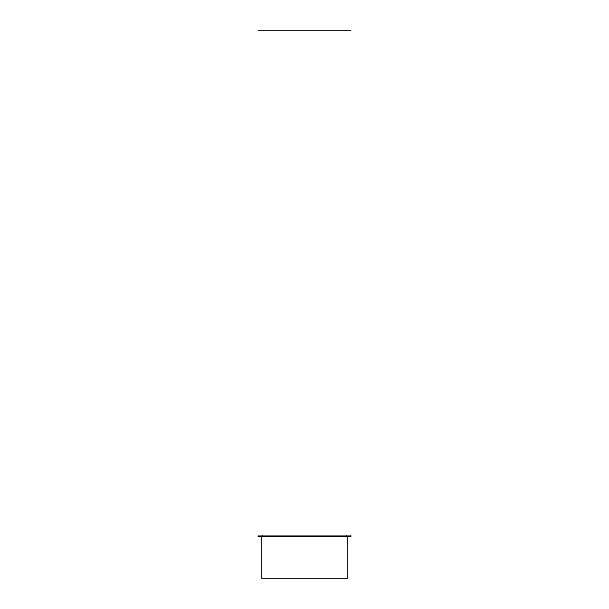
<?xml version="1.0" encoding="UTF-8"?>
<svg xmlns="http://www.w3.org/2000/svg" width="609" height="609" viewBox="0 0 609 609"><rect width="100%" height="100%" fill="white"/><g stroke="black" fill="none" stroke-linecap="round" stroke-linejoin="round"><path stroke-width="0.91" d="M258.125 30.45L350.875 30.45M347.503 536.392L347.503 578.55L261.497 578.55L261.497 536.392M346.658 535.966L346.658 536.392M262.342 535.966L262.342 536.392M350.875 535.966L258.125 535.966L258.125 536.392L350.875 536.392L350.875 535.966"/></g></svg>
